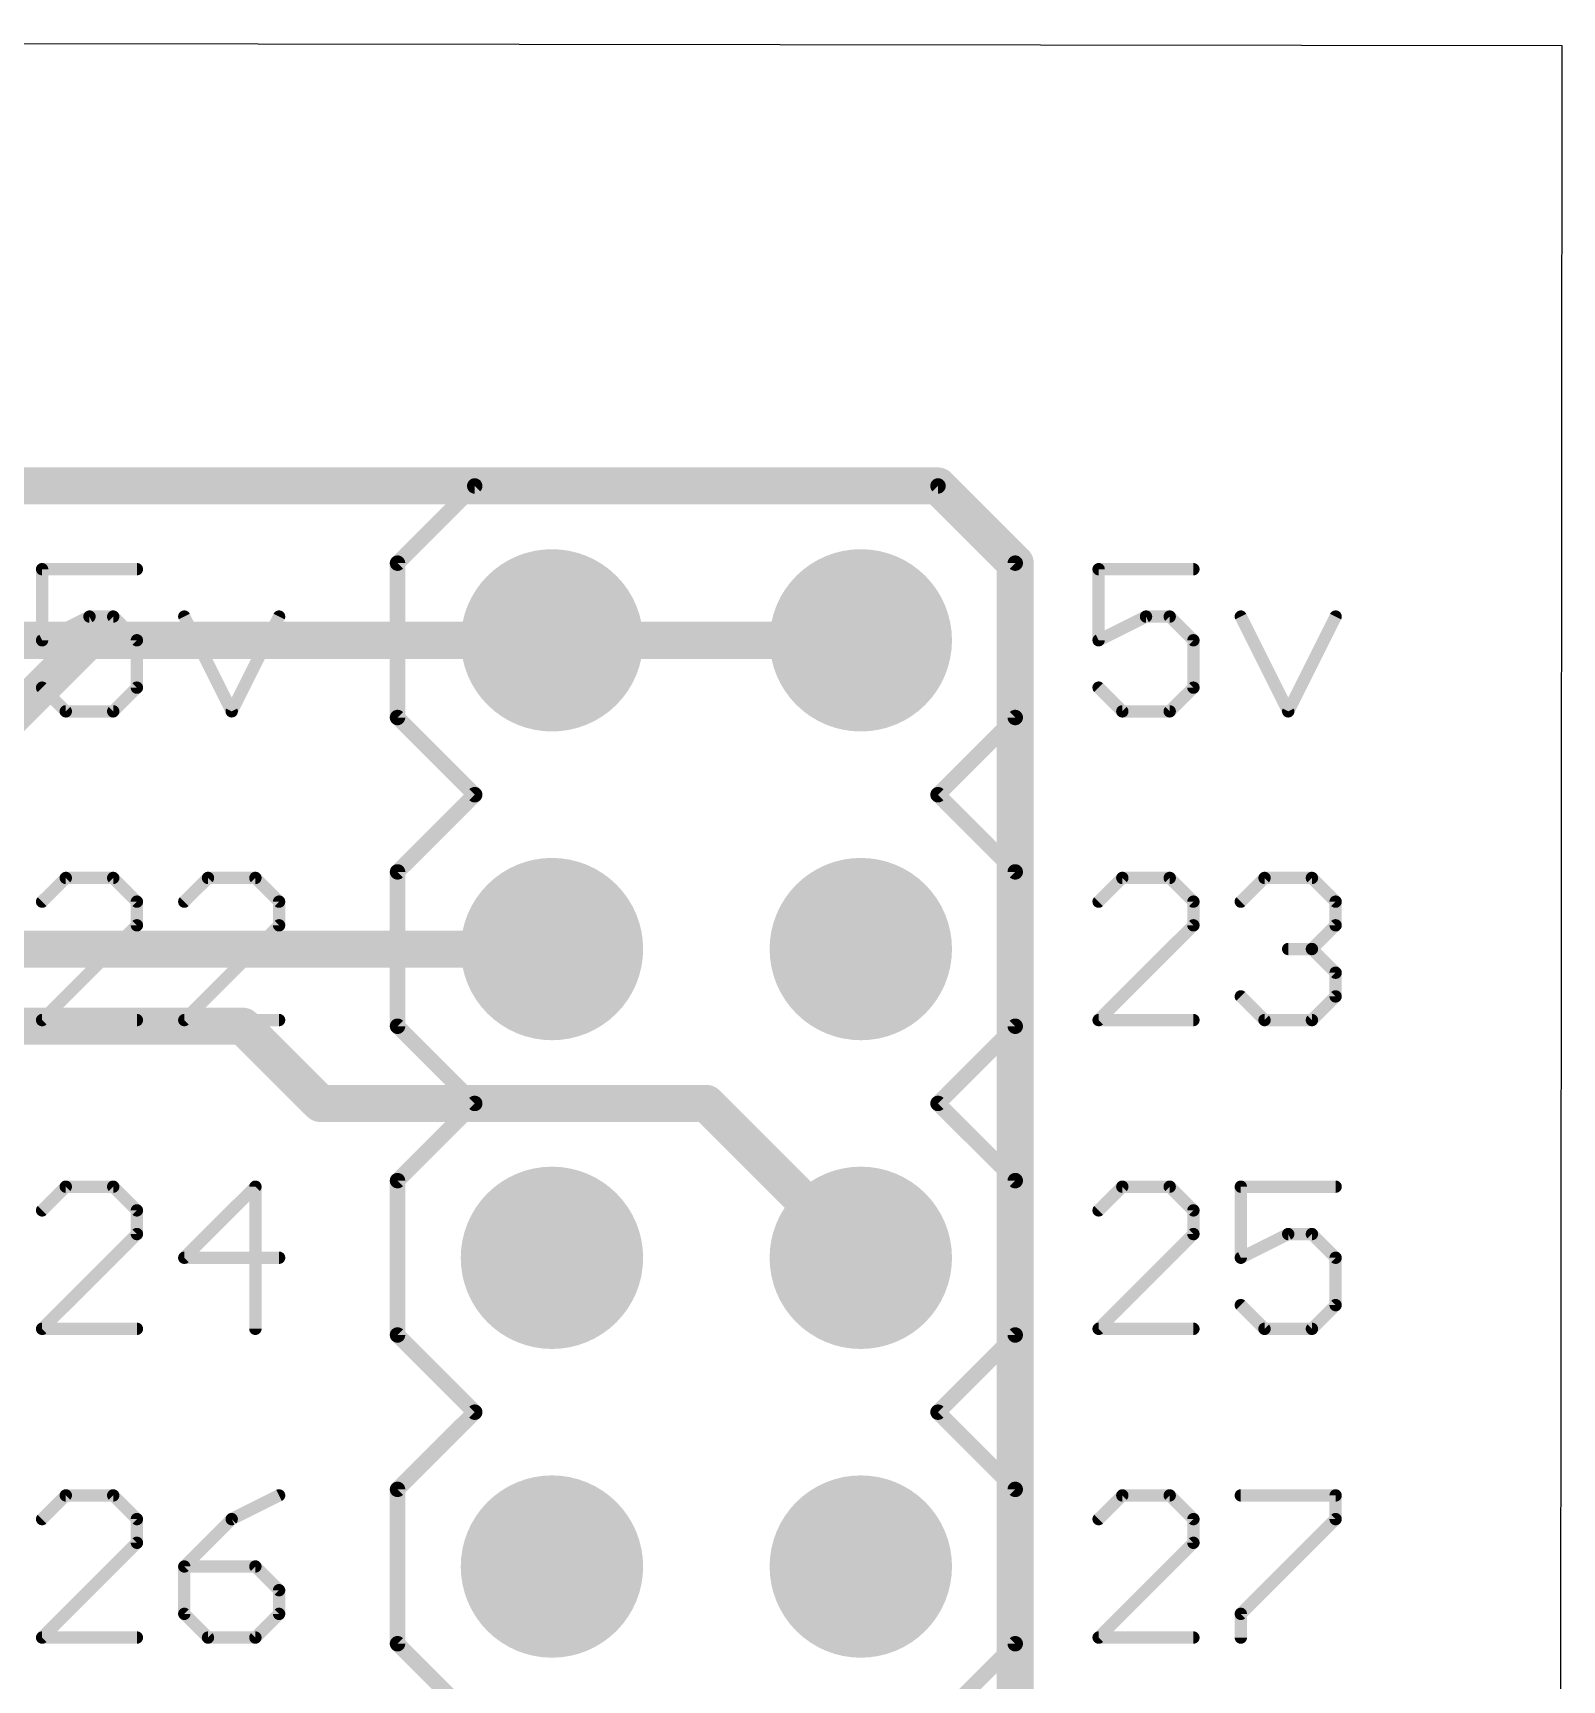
# Model space of a CAD drawing. Extents: x 6 to 93.4, y 7 to 66.
# Drawn here: x 80.82 to 93.4, y 52.41 to 65.96 of the extents above; entities that cross this region are included whole.
import ezdxf

# ---------------------------------------------------------------- set-up
doc = ezdxf.new("R2010")
doc.units = 0
for name, color, linetype in [('1', 22, 'CONTINUOUS'), ('16', 175, 'CONTINUOUS'), ('17', 82, 'CONTINUOUS'), ('20', 7, 'CONTINUOUS'), ('21', 7, 'CONTINUOUS')]:
    doc.layers.add(name, color=color, linetype=linetype)

# ---------------------------------------------------------------- blocks, each defined once
blk = doc.blocks.new('RECT')
blk.add_solid([(-0.5, -0.5), (0.5, -0.5), (-0.5, 0.5), (0.5, 0.5)])
blk = doc.blocks.new('ROUNDP')
at = {"const_width": 0.5}
blk.add_lwpolyline([(0, -0.25, 1), (0, 0.25, 1), (0, -0.25)], format="xyb", dxfattribs=at)

msp = doc.modelspace()

# ---------------------------------------------------------------- linework, layer by layer
at = {"layer": '1', "const_width": 0.3048}
for points in [[(80.645, 62.23), (88.265, 62.23)], [(88.265, 62.23), (88.9, 61.595)], [(88.9, 61.595), (88.9, 17.145)], [(81.28, 60.96), (80.01, 59.69)], [(81.28, 60.96), (85.09, 60.96)], [(87.63, 60.96), (85.09, 60.96)]]:
    msp.add_lwpolyline(points, dxfattribs=at)
at = {"layer": '1', "const_width": 0.1524}
for points in [[(88.3189, 62.2839, 1), (88.2111, 62.1761)], [(88.265, 62.1538, 1), (88.265, 62.3062)], [(88.9762, 61.595, 1), (88.8238, 61.595)], [(88.8461, 61.5411, 1), (88.9539, 61.6489)], [(81.28, 61.0362, 1), (81.28, 60.8838)], [(81.3339, 60.9061, 1), (81.2261, 61.0139)], [(85.09, 61.0362, 1), (85.09, 60.8838)], [(85.09, 60.8838, 1), (85.09, 61.0362)], [(87.63, 60.8838, 1), (87.63, 61.0362)]]:
    msp.add_lwpolyline(points, format="xyb", dxfattribs=at)
at = {"layer": '16', "const_width": 0.3048}
for points in [[(80.645, 60.96), (85.09, 60.96)], [(39.37, 58.42), (85.09, 58.42)], [(40.005, 57.785), (82.55, 57.785)], [(82.55, 57.785), (83.185, 57.15)], [(83.185, 57.15), (86.36, 57.15)], [(86.36, 57.15), (87.63, 55.88)]]:
    msp.add_lwpolyline(points, dxfattribs=at)
at = {"layer": '16', "const_width": 0.1524}
for points in [[(85.09, 60.8838, 1), (85.09, 61.0362)], [(85.09, 58.3438, 1), (85.09, 58.4962)], [(82.6039, 57.8389, 1), (82.4961, 57.7311)], [(82.55, 57.7088, 1), (82.55, 57.8612)], [(83.185, 57.2262, 1), (83.185, 57.0738)], [(83.1311, 57.0961, 1), (83.2389, 57.2039)], [(86.4139, 57.2039, 1), (86.3061, 57.0961)], [(86.36, 57.0738, 1), (86.36, 57.2262)], [(87.5761, 55.8261, 1), (87.6839, 55.9339)]]:
    msp.add_lwpolyline(points, format="xyb", dxfattribs=at)
at = {"layer": '20'}
for p, q in [((93.397, 65.851), (5.995, 65.957)), ((93.354, 7.041), (93.397, 65.851))]:
    msp.add_line(p, q, dxfattribs=at)
at = {"layer": '21'}
for points, const_width in [([(83.82, 61.595), (84.455, 62.23)], 0.127), ([(84.455, 62.23), (88.265, 62.23)], 0.127), ([(88.265, 62.23), (88.9, 61.595)], 0.127), ([(83.82, 60.325), (83.82, 61.595)], 0.127), ([(88.9, 61.595), (88.9, 60.325)], 0.127), ([(81.6766, 61.5452), (80.897, 61.5452)], 0.1016), ([(80.897, 61.5452), (80.897, 60.9605)], 0.1016), ([(90.3654, 61.5452), (89.5858, 61.5452)], 0.1016), ([(89.5858, 61.5452), (89.5858, 60.9605)], 0.1016), ([(80.897, 60.9605), (81.2868, 61.1554)], 0.1016), ([(81.2868, 61.1554), (81.4817, 61.1554)], 0.1016), ([(81.4817, 61.1554), (81.6766, 60.9605)], 0.1016), ([(82.0664, 61.1554), (82.4562, 60.3758)], 0.1016), ([(82.4562, 60.3758), (82.846, 61.1554)], 0.1016), ([(89.5858, 60.9605), (89.9756, 61.1554)], 0.1016), ([(89.9756, 61.1554), (90.1705, 61.1554)], 0.1016), ([(90.1705, 61.1554), (90.3654, 60.9605)], 0.1016), ([(90.7552, 61.1554), (91.145, 60.3758)], 0.1016), ([(91.145, 60.3758), (91.5348, 61.1554)], 0.1016), ([(81.6766, 60.9605), (81.6766, 60.5707)], 0.1016), ([(90.3654, 60.9605), (90.3654, 60.5707)], 0.1016), ([(81.0919, 60.3758), (80.897, 60.5707)], 0.1016), ([(81.6766, 60.5707), (81.4817, 60.3758)], 0.1016), ([(89.7807, 60.3758), (89.5858, 60.5707)], 0.1016), ([(90.3654, 60.5707), (90.1705, 60.3758)], 0.1016), ([(81.4817, 60.3758), (81.0919, 60.3758)], 0.1016), ([(83.82, 60.325), (84.455, 59.69)], 0.127), ([(88.9, 60.325), (88.265, 59.69)], 0.127), ([(90.1705, 60.3758), (89.7807, 60.3758)], 0.1016), ([(84.455, 59.69), (83.82, 59.055)], 0.127), ([(88.9, 59.055), (88.265, 59.69)], 0.127), ([(83.82, 59.055), (83.82, 57.785)], 0.127), ([(88.9, 57.785), (88.9, 59.055)], 0.127), ([(81.0919, 59.0052), (80.897, 58.8103)], 0.1016), ([(81.4817, 59.0052), (81.0919, 59.0052)], 0.1016), ([(81.6766, 58.8103), (81.4817, 59.0052)], 0.1016), ([(82.2613, 59.0052), (82.0664, 58.8103)], 0.1016), ([(82.6511, 59.0052), (82.2613, 59.0052)], 0.1016), ([(82.846, 58.8103), (82.6511, 59.0052)], 0.1016), ([(89.7807, 59.0052), (89.5858, 58.8103)], 0.1016), ([(90.1705, 59.0052), (89.7807, 59.0052)], 0.1016), ([(90.3654, 58.8103), (90.1705, 59.0052)], 0.1016), ([(90.7552, 58.8103), (90.9501, 59.0052)], 0.1016), ([(90.9501, 59.0052), (91.3399, 59.0052)], 0.1016), ([(91.3399, 59.0052), (91.5348, 58.8103)], 0.1016), ([(81.6766, 58.6154), (81.6766, 58.8103)], 0.1016), ([(82.846, 58.6154), (82.846, 58.8103)], 0.1016), ([(90.3654, 58.6154), (90.3654, 58.8103)], 0.1016), ([(91.5348, 58.8103), (91.5348, 58.6154)], 0.1016), ([(80.897, 57.8358), (81.6766, 58.6154)], 0.1016), ([(82.0664, 57.8358), (82.846, 58.6154)], 0.1016), ([(89.5858, 57.8358), (90.3654, 58.6154)], 0.1016), ([(91.5348, 58.6154), (91.3399, 58.4205)], 0.1016), ([(91.3399, 58.4205), (91.145, 58.4205)], 0.1016), ([(91.3399, 58.4205), (91.5348, 58.2256)], 0.1016), ([(91.5348, 58.2256), (91.5348, 58.0307)], 0.1016), ([(90.9501, 57.8358), (90.7552, 58.0307)], 0.1016), ([(91.5348, 58.0307), (91.3399, 57.8358)], 0.1016), ([(81.6766, 57.8358), (80.897, 57.8358)], 0.1016), ([(82.846, 57.8358), (82.0664, 57.8358)], 0.1016), ([(90.3654, 57.8358), (89.5858, 57.8358)], 0.1016), ([(91.3399, 57.8358), (90.9501, 57.8358)], 0.1016), ([(83.82, 57.785), (84.455, 57.15)], 0.127), ([(88.265, 57.15), (88.9, 57.785)], 0.127), ([(84.455, 57.15), (83.82, 56.515)], 0.127), ([(88.9, 56.515), (88.265, 57.15)], 0.127), ([(81.0919, 56.4652), (80.897, 56.2703)], 0.1016), ([(81.4817, 56.4652), (81.0919, 56.4652)], 0.1016), ([(81.6766, 56.2703), (81.4817, 56.4652)], 0.1016), ([(82.6511, 56.4652), (82.0664, 55.8805)], 0.1016), ([(82.6511, 55.2958), (82.6511, 56.4652)], 0.1016), ([(83.82, 56.515), (83.82, 55.245)], 0.127), ([(88.9, 55.245), (88.9, 56.515)], 0.127), ([(89.7807, 56.4652), (89.5858, 56.2703)], 0.1016), ([(90.1705, 56.4652), (89.7807, 56.4652)], 0.1016), ([(90.3654, 56.2703), (90.1705, 56.4652)], 0.1016), ([(91.5348, 56.4652), (90.7552, 56.4652)], 0.1016), ([(90.7552, 56.4652), (90.7552, 55.8805)], 0.1016), ([(81.6766, 56.0754), (81.6766, 56.2703)], 0.1016), ([(90.3654, 56.0754), (90.3654, 56.2703)], 0.1016), ([(80.897, 55.2958), (81.6766, 56.0754)], 0.1016), ([(89.5858, 55.2958), (90.3654, 56.0754)], 0.1016), ([(90.7552, 55.8805), (91.145, 56.0754)], 0.1016), ([(91.145, 56.0754), (91.3399, 56.0754)], 0.1016), ([(91.3399, 56.0754), (91.5348, 55.8805)], 0.1016), ([(82.0664, 55.8805), (82.846, 55.8805)], 0.1016), ([(91.5348, 55.8805), (91.5348, 55.4907)], 0.1016), ([(90.9501, 55.2958), (90.7552, 55.4907)], 0.1016), ([(91.5348, 55.4907), (91.3399, 55.2958)], 0.1016), ([(81.6766, 55.2958), (80.897, 55.2958)], 0.1016), ([(83.82, 55.245), (84.455, 54.61)], 0.127), ([(88.265, 54.61), (88.9, 55.245)], 0.127), ([(90.3654, 55.2958), (89.5858, 55.2958)], 0.1016), ([(91.3399, 55.2958), (90.9501, 55.2958)], 0.1016), ([(84.455, 54.61), (83.82, 53.975)], 0.127), ([(88.9, 53.975), (88.265, 54.61)], 0.127), ([(81.0919, 53.9252), (80.897, 53.7303)], 0.1016), ([(81.4817, 53.9252), (81.0919, 53.9252)], 0.1016), ([(81.6766, 53.7303), (81.4817, 53.9252)], 0.1016), ([(82.846, 53.9252), (82.4562, 53.7303)], 0.1016), ([(83.82, 53.975), (83.82, 52.705)], 0.127), ([(88.9, 52.705), (88.9, 53.975)], 0.127), ([(89.7807, 53.9252), (89.5858, 53.7303)], 0.1016), ([(90.1705, 53.9252), (89.7807, 53.9252)], 0.1016), ([(90.3654, 53.7303), (90.1705, 53.9252)], 0.1016), ([(90.7552, 53.9252), (91.5348, 53.9252)], 0.1016), ([(91.5348, 53.9252), (91.5348, 53.7303)], 0.1016), ([(81.6766, 53.5354), (81.6766, 53.7303)], 0.1016), ([(82.4562, 53.7303), (82.0664, 53.3405)], 0.1016), ([(90.3654, 53.5354), (90.3654, 53.7303)], 0.1016), ([(91.5348, 53.7303), (90.7552, 52.9507)], 0.1016), ([(80.897, 52.7558), (81.6766, 53.5354)], 0.1016), ([(89.5858, 52.7558), (90.3654, 53.5354)], 0.1016), ([(82.0664, 53.3405), (82.0664, 52.9507)], 0.1016), ([(82.6511, 53.3405), (82.0664, 53.3405)], 0.1016), ([(82.846, 53.1456), (82.6511, 53.3405)], 0.1016), ([(82.846, 52.9507), (82.846, 53.1456)], 0.1016), ([(82.0664, 52.9507), (82.2613, 52.7558)], 0.1016), ([(82.6511, 52.7558), (82.846, 52.9507)], 0.1016), ([(90.7552, 52.9507), (90.7552, 52.7558)], 0.1016), ([(81.6766, 52.7558), (80.897, 52.7558)], 0.1016), ([(82.2613, 52.7558), (82.6511, 52.7558)], 0.1016), ([(83.82, 52.705), (84.455, 52.07)], 0.127), ([(88.265, 52.07), (88.9, 52.705)], 0.127), ([(90.3654, 52.7558), (89.5858, 52.7558)], 0.1016)]:
    msp.add_lwpolyline(points, dxfattribs=dict(at, const_width=const_width))
for points, const_width in [([(84.455, 62.2618, 1), (84.455, 62.1983)], 0.0635), ([(84.4775, 62.2075, 1), (84.4325, 62.2525)], 0.0635), ([(88.2875, 62.2525, 1), (88.2425, 62.2075)], 0.0635), ([(88.265, 62.1983, 1), (88.265, 62.2618)], 0.0635), ([(83.8518, 61.595, 1), (83.7883, 61.595)], 0.0635), ([(88.9318, 61.595, 1), (88.8683, 61.595)], 0.0635), ([(80.897, 61.5706, 1), (80.897, 61.5198)], 0.0508), ([(80.9224, 61.5452, 1), (80.8716, 61.5452)], 0.0508), ([(81.6766, 61.5198, 1), (81.6766, 61.5706)], 0.0508), ([(83.7975, 61.6175, 1), (83.8425, 61.5725)], 0.0635), ([(88.8775, 61.5725, 1), (88.9225, 61.6175)], 0.0635), ([(89.5858, 61.5706, 1), (89.5858, 61.5198)], 0.0508), ([(89.6112, 61.5452, 1), (89.5604, 61.5452)], 0.0508), ([(90.3654, 61.5198, 1), (90.3654, 61.5706)], 0.0508), ([(81.2868, 61.1808, 1), (81.2868, 61.13)], 0.0508), ([(81.2982, 61.1327, 1), (81.2754, 61.1781)], 0.0508), ([(81.4997, 61.1734, 1), (81.4637, 61.1374)], 0.0508), ([(81.4817, 61.13, 1), (81.4817, 61.1808)], 0.0508), ([(82.0891, 61.1668, 1), (82.0437, 61.144)], 0.0508), ([(82.8687, 61.144, 1), (82.8233, 61.1668)], 0.0508), ([(89.9756, 61.1808, 1), (89.9756, 61.13)], 0.0508), ([(89.987, 61.1327, 1), (89.9642, 61.1781)], 0.0508), ([(90.1885, 61.1734, 1), (90.1525, 61.1374)], 0.0508), ([(90.1705, 61.13, 1), (90.1705, 61.1808)], 0.0508), ([(90.7779, 61.1668, 1), (90.7325, 61.144)], 0.0508), ([(91.5575, 61.144, 1), (91.5121, 61.1668)], 0.0508), ([(80.8856, 60.9832, 1), (80.9084, 60.9378)], 0.0508), ([(80.8716, 60.9605, 1), (80.9224, 60.9605)], 0.0508), ([(81.702, 60.9605, 1), (81.6512, 60.9605)], 0.0508), ([(81.6586, 60.9425, 1), (81.6946, 60.9785)], 0.0508), ([(89.5744, 60.9832, 1), (89.5972, 60.9378)], 0.0508), ([(89.5604, 60.9605, 1), (89.6112, 60.9605)], 0.0508), ([(90.3908, 60.9605, 1), (90.34, 60.9605)], 0.0508), ([(90.3474, 60.9425, 1), (90.3834, 60.9785)], 0.0508), ([(80.915, 60.5887, 1), (80.879, 60.5527)], 0.0508), ([(81.6512, 60.5707, 1), (81.702, 60.5707)], 0.0508), ([(81.6946, 60.5527, 1), (81.6586, 60.5887)], 0.0508), ([(89.6038, 60.5887, 1), (89.5678, 60.5527)], 0.0508), ([(90.34, 60.5707, 1), (90.3908, 60.5707)], 0.0508), ([(90.3834, 60.5527, 1), (90.3474, 60.5887)], 0.0508), ([(81.0919, 60.4012, 1), (81.0919, 60.3504)], 0.0508), ([(81.0739, 60.3578, 1), (81.1099, 60.3938)], 0.0508), ([(81.4637, 60.3938, 1), (81.4997, 60.3578)], 0.0508), ([(81.4817, 60.3504, 1), (81.4817, 60.4012)], 0.0508), ([(82.4335, 60.3872, 1), (82.4789, 60.3644)], 0.0508), ([(82.4335, 60.3644, 1), (82.4789, 60.3872)], 0.0508), ([(83.8425, 60.3475, 1), (83.7975, 60.3025)], 0.0635), ([(83.7883, 60.325, 1), (83.8518, 60.325)], 0.0635), ([(88.8683, 60.325, 1), (88.9318, 60.325)], 0.0635), ([(88.9225, 60.3025, 1), (88.8775, 60.3475)], 0.0635), ([(89.7807, 60.4012, 1), (89.7807, 60.3504)], 0.0508), ([(89.7627, 60.3578, 1), (89.7987, 60.3938)], 0.0508), ([(90.1525, 60.3938, 1), (90.1885, 60.3578)], 0.0508), ([(90.1705, 60.3504, 1), (90.1705, 60.4012)], 0.0508), ([(91.1223, 60.3872, 1), (91.1677, 60.3644)], 0.0508), ([(91.1223, 60.3644, 1), (91.1677, 60.3872)], 0.0508), ([(84.4775, 59.6675, 1), (84.4325, 59.7125)], 0.0635), ([(84.4325, 59.6675, 1), (84.4775, 59.7125)], 0.0635), ([(88.2875, 59.7125, 1), (88.2425, 59.6675)], 0.0635), ([(88.2425, 59.7125, 1), (88.2875, 59.6675)], 0.0635), ([(83.7975, 59.0775, 1), (83.8425, 59.0325)], 0.0635), ([(83.8518, 59.055, 1), (83.7883, 59.055)], 0.0635), ([(88.9318, 59.055, 1), (88.8683, 59.055)], 0.0635), ([(88.8775, 59.0325, 1), (88.9225, 59.0775)], 0.0635), ([(81.0919, 59.0306, 1), (81.0919, 58.9798)], 0.0508), ([(81.1099, 58.9872, 1), (81.0739, 59.0232)], 0.0508), ([(81.4997, 59.0232, 1), (81.4637, 58.9872)], 0.0508), ([(81.4817, 58.9798, 1), (81.4817, 59.0306)], 0.0508), ([(82.2613, 59.0306, 1), (82.2613, 58.9798)], 0.0508), ([(82.2793, 58.9872, 1), (82.2433, 59.0232)], 0.0508), ([(82.6691, 59.0232, 1), (82.6331, 58.9872)], 0.0508), ([(82.6511, 58.9798, 1), (82.6511, 59.0306)], 0.0508), ([(89.7807, 59.0306, 1), (89.7807, 58.9798)], 0.0508), ([(89.7987, 58.9872, 1), (89.7627, 59.0232)], 0.0508), ([(90.1885, 59.0232, 1), (90.1525, 58.9872)], 0.0508), ([(90.1705, 58.9798, 1), (90.1705, 59.0306)], 0.0508), ([(90.9501, 59.0306, 1), (90.9501, 58.9798)], 0.0508), ([(90.9681, 58.9872, 1), (90.9321, 59.0232)], 0.0508), ([(91.3579, 59.0232, 1), (91.3219, 58.9872)], 0.0508), ([(91.3399, 58.9798, 1), (91.3399, 59.0306)], 0.0508), ([(80.879, 58.8283, 1), (80.915, 58.7923)], 0.0508), ([(81.702, 58.8103, 1), (81.6512, 58.8103)], 0.0508), ([(81.6586, 58.7923, 1), (81.6946, 58.8283)], 0.0508), ([(82.0484, 58.8283, 1), (82.0844, 58.7923)], 0.0508), ([(82.8714, 58.8103, 1), (82.8206, 58.8103)], 0.0508), ([(82.828, 58.7923, 1), (82.864, 58.8283)], 0.0508), ([(89.5678, 58.8283, 1), (89.6038, 58.7923)], 0.0508), ([(90.3908, 58.8103, 1), (90.34, 58.8103)], 0.0508), ([(90.3474, 58.7923, 1), (90.3834, 58.8283)], 0.0508), ([(90.7372, 58.8283, 1), (90.7732, 58.7923)], 0.0508), ([(91.5602, 58.8103, 1), (91.5094, 58.8103)], 0.0508), ([(91.5168, 58.7923, 1), (91.5528, 58.8283)], 0.0508), ([(81.6512, 58.6154, 1), (81.702, 58.6154)], 0.0508), ([(81.6946, 58.5974, 1), (81.6586, 58.6334)], 0.0508), ([(82.8206, 58.6154, 1), (82.8714, 58.6154)], 0.0508), ([(82.864, 58.5974, 1), (82.828, 58.6334)], 0.0508), ([(90.34, 58.6154, 1), (90.3908, 58.6154)], 0.0508), ([(90.3834, 58.5974, 1), (90.3474, 58.6334)], 0.0508), ([(91.5094, 58.6154, 1), (91.5602, 58.6154)], 0.0508), ([(91.5528, 58.5974, 1), (91.5168, 58.6334)], 0.0508), ([(91.145, 58.4459, 1), (91.145, 58.3951)], 0.0508), ([(91.3579, 58.4385, 1), (91.3219, 58.4025)], 0.0508), ([(91.3219, 58.4385, 1), (91.3579, 58.4025)], 0.0508), ([(91.3399, 58.3951, 1), (91.3399, 58.4459)], 0.0508), ([(91.5602, 58.2256, 1), (91.5094, 58.2256)], 0.0508), ([(91.5168, 58.2076, 1), (91.5528, 58.2436)], 0.0508), ([(90.7732, 58.0487, 1), (90.7372, 58.0127)], 0.0508), ([(91.5094, 58.0307, 1), (91.5602, 58.0307)], 0.0508), ([(91.5528, 58.0127, 1), (91.5168, 58.0487)], 0.0508), ([(80.879, 57.8538, 1), (80.915, 57.8178)], 0.0508), ([(80.897, 57.8612, 1), (80.897, 57.8104)], 0.0508), ([(81.6766, 57.8104, 1), (81.6766, 57.8612)], 0.0508), ([(82.0484, 57.8538, 1), (82.0844, 57.8178)], 0.0508), ([(82.0664, 57.8612, 1), (82.0664, 57.8104)], 0.0508), ([(82.846, 57.8104, 1), (82.846, 57.8612)], 0.0508), ([(89.5678, 57.8538, 1), (89.6038, 57.8178)], 0.0508), ([(89.5858, 57.8612, 1), (89.5858, 57.8104)], 0.0508), ([(90.3654, 57.8104, 1), (90.3654, 57.8612)], 0.0508), ([(90.9501, 57.8612, 1), (90.9501, 57.8104)], 0.0508), ([(90.9321, 57.8178, 1), (90.9681, 57.8538)], 0.0508), ([(91.3219, 57.8538, 1), (91.3579, 57.8178)], 0.0508), ([(91.3399, 57.8104, 1), (91.3399, 57.8612)], 0.0508), ([(83.8425, 57.8075, 1), (83.7975, 57.7625)], 0.0635), ([(83.7883, 57.785, 1), (83.8518, 57.785)], 0.0635), ([(88.8683, 57.785, 1), (88.9318, 57.785)], 0.0635), ([(88.9225, 57.7625, 1), (88.8775, 57.8075)], 0.0635), ([(84.4775, 57.1275, 1), (84.4325, 57.1725)], 0.0635), ([(84.4325, 57.1275, 1), (84.4775, 57.1725)], 0.0635), ([(88.2875, 57.1725, 1), (88.2425, 57.1275)], 0.0635), ([(88.2425, 57.1725, 1), (88.2875, 57.1275)], 0.0635), ([(81.0919, 56.4906, 1), (81.0919, 56.4398)], 0.0508), ([(81.1099, 56.4472, 1), (81.0739, 56.4832)], 0.0508), ([(81.4997, 56.4832, 1), (81.4637, 56.4472)], 0.0508), ([(81.4817, 56.4398, 1), (81.4817, 56.4906)], 0.0508), ([(82.6765, 56.4652, 1), (82.6257, 56.4652)], 0.0508), ([(82.6691, 56.4472, 1), (82.6331, 56.4832)], 0.0508), ([(83.7975, 56.5375, 1), (83.8425, 56.4925)], 0.0635), ([(83.8518, 56.515, 1), (83.7883, 56.515)], 0.0635), ([(88.9318, 56.515, 1), (88.8683, 56.515)], 0.0635), ([(88.8775, 56.4925, 1), (88.9225, 56.5375)], 0.0635), ([(89.7807, 56.4906, 1), (89.7807, 56.4398)], 0.0508), ([(89.7987, 56.4472, 1), (89.7627, 56.4832)], 0.0508), ([(90.1885, 56.4832, 1), (90.1525, 56.4472)], 0.0508), ([(90.1705, 56.4398, 1), (90.1705, 56.4906)], 0.0508), ([(90.7552, 56.4906, 1), (90.7552, 56.4398)], 0.0508), ([(90.7806, 56.4652, 1), (90.7298, 56.4652)], 0.0508), ([(91.5348, 56.4398, 1), (91.5348, 56.4906)], 0.0508), ([(80.879, 56.2883, 1), (80.915, 56.2523)], 0.0508), ([(81.702, 56.2703, 1), (81.6512, 56.2703)], 0.0508), ([(81.6586, 56.2523, 1), (81.6946, 56.2883)], 0.0508), ([(89.5678, 56.2883, 1), (89.6038, 56.2523)], 0.0508), ([(90.3908, 56.2703, 1), (90.34, 56.2703)], 0.0508), ([(90.3474, 56.2523, 1), (90.3834, 56.2883)], 0.0508), ([(81.6512, 56.0754, 1), (81.702, 56.0754)], 0.0508), ([(81.6946, 56.0574, 1), (81.6586, 56.0934)], 0.0508), ([(90.34, 56.0754, 1), (90.3908, 56.0754)], 0.0508), ([(90.3834, 56.0574, 1), (90.3474, 56.0934)], 0.0508), ([(91.145, 56.1008, 1), (91.145, 56.05)], 0.0508), ([(91.1564, 56.0527, 1), (91.1336, 56.0981)], 0.0508), ([(91.3579, 56.0934, 1), (91.3219, 56.0574)], 0.0508), ([(91.3399, 56.05, 1), (91.3399, 56.1008)], 0.0508), ([(82.0484, 55.8985, 1), (82.0844, 55.8625)], 0.0508), ([(82.0664, 55.9059, 1), (82.0664, 55.8551)], 0.0508), ([(82.846, 55.8551, 1), (82.846, 55.9059)], 0.0508), ([(90.7438, 55.9032, 1), (90.7666, 55.8578)], 0.0508), ([(90.7298, 55.8805, 1), (90.7806, 55.8805)], 0.0508), ([(91.5602, 55.8805, 1), (91.5094, 55.8805)], 0.0508), ([(91.5168, 55.8625, 1), (91.5528, 55.8985)], 0.0508), ([(90.7732, 55.5087, 1), (90.7372, 55.4727)], 0.0508), ([(91.5094, 55.4907, 1), (91.5602, 55.4907)], 0.0508), ([(91.5528, 55.4727, 1), (91.5168, 55.5087)], 0.0508), ([(80.879, 55.3138, 1), (80.915, 55.2778)], 0.0508), ([(80.897, 55.3212, 1), (80.897, 55.2704)], 0.0508), ([(81.6766, 55.2704, 1), (81.6766, 55.3212)], 0.0508), ([(82.6257, 55.2958, 1), (82.6765, 55.2958)], 0.0508), ([(83.8425, 55.2675, 1), (83.7975, 55.2225)], 0.0635), ([(88.9225, 55.2225, 1), (88.8775, 55.2675)], 0.0635), ([(89.5678, 55.3138, 1), (89.6038, 55.2778)], 0.0508), ([(89.5858, 55.3212, 1), (89.5858, 55.2704)], 0.0508), ([(90.3654, 55.2704, 1), (90.3654, 55.3212)], 0.0508), ([(90.9501, 55.3212, 1), (90.9501, 55.2704)], 0.0508), ([(90.9321, 55.2778, 1), (90.9681, 55.3138)], 0.0508), ([(91.3219, 55.3138, 1), (91.3579, 55.2778)], 0.0508), ([(91.3399, 55.2704, 1), (91.3399, 55.3212)], 0.0508), ([(83.7883, 55.245, 1), (83.8518, 55.245)], 0.0635), ([(88.8683, 55.245, 1), (88.9318, 55.245)], 0.0635), ([(84.4775, 54.5875, 1), (84.4325, 54.6325)], 0.0635), ([(84.4325, 54.5875, 1), (84.4775, 54.6325)], 0.0635), ([(88.2875, 54.6325, 1), (88.2425, 54.5875)], 0.0635), ([(88.2425, 54.6325, 1), (88.2875, 54.5875)], 0.0635), ([(81.0919, 53.9506, 1), (81.0919, 53.8998)], 0.0508), ([(81.1099, 53.9072, 1), (81.0739, 53.9432)], 0.0508), ([(81.4997, 53.9432, 1), (81.4637, 53.9072)], 0.0508), ([(81.4817, 53.8998, 1), (81.4817, 53.9506)], 0.0508), ([(82.8574, 53.9025, 1), (82.8346, 53.9479)], 0.0508), ([(83.7975, 53.9975, 1), (83.8425, 53.9525)], 0.0635), ([(83.8518, 53.975, 1), (83.7883, 53.975)], 0.0635), ([(88.9318, 53.975, 1), (88.8683, 53.975)], 0.0635), ([(88.8775, 53.9525, 1), (88.9225, 53.9975)], 0.0635), ([(89.7807, 53.9506, 1), (89.7807, 53.8998)], 0.0508), ([(89.7987, 53.9072, 1), (89.7627, 53.9432)], 0.0508), ([(90.1885, 53.9432, 1), (90.1525, 53.9072)], 0.0508), ([(90.1705, 53.8998, 1), (90.1705, 53.9506)], 0.0508), ([(90.7552, 53.9506, 1), (90.7552, 53.8998)], 0.0508), ([(91.5602, 53.9252, 1), (91.5094, 53.9252)], 0.0508), ([(91.5348, 53.8998, 1), (91.5348, 53.9506)], 0.0508), ([(80.879, 53.7483, 1), (80.915, 53.7123)], 0.0508), ([(81.702, 53.7303, 1), (81.6512, 53.7303)], 0.0508), ([(81.6586, 53.7123, 1), (81.6946, 53.7483)], 0.0508), ([(82.4448, 53.753, 1), (82.4676, 53.7076)], 0.0508), ([(82.4742, 53.7123, 1), (82.4382, 53.7483)], 0.0508), ([(89.5678, 53.7483, 1), (89.6038, 53.7123)], 0.0508), ([(90.3908, 53.7303, 1), (90.34, 53.7303)], 0.0508), ([(90.3474, 53.7123, 1), (90.3834, 53.7483)], 0.0508), ([(91.5094, 53.7303, 1), (91.5602, 53.7303)], 0.0508), ([(91.5528, 53.7123, 1), (91.5168, 53.7483)], 0.0508), ([(81.6512, 53.5354, 1), (81.702, 53.5354)], 0.0508), ([(81.6946, 53.5174, 1), (81.6586, 53.5534)], 0.0508), ([(90.34, 53.5354, 1), (90.3908, 53.5354)], 0.0508), ([(90.3834, 53.5174, 1), (90.3474, 53.5534)], 0.0508), ([(82.0918, 53.3405, 1), (82.041, 53.3405)], 0.0508), ([(82.0664, 53.3659, 1), (82.0664, 53.3151)], 0.0508), ([(82.6691, 53.3585, 1), (82.6331, 53.3225)], 0.0508), ([(82.6511, 53.3151, 1), (82.6511, 53.3659)], 0.0508), ([(82.0484, 53.3585, 1), (82.0844, 53.3225)], 0.0508), ([(82.8714, 53.1456, 1), (82.8206, 53.1456)], 0.0508), ([(82.828, 53.1276, 1), (82.864, 53.1636)], 0.0508), ([(82.0844, 52.9687, 1), (82.0484, 52.9327)], 0.0508), ([(82.864, 52.9327, 1), (82.828, 52.9687)], 0.0508), ([(90.7372, 52.9687, 1), (90.7732, 52.9327)], 0.0508), ([(90.7806, 52.9507, 1), (90.7298, 52.9507)], 0.0508), ([(82.041, 52.9507, 1), (82.0918, 52.9507)], 0.0508), ([(82.8206, 52.9507, 1), (82.8714, 52.9507)], 0.0508), ([(80.879, 52.7738, 1), (80.915, 52.7378)], 0.0508), ([(80.897, 52.7812, 1), (80.897, 52.7304)], 0.0508), ([(81.6766, 52.7304, 1), (81.6766, 52.7812)], 0.0508), ([(82.2613, 52.7812, 1), (82.2613, 52.7304)], 0.0508), ([(82.2433, 52.7378, 1), (82.2793, 52.7738)], 0.0508), ([(82.6331, 52.7738, 1), (82.6691, 52.7378)], 0.0508), ([(82.6511, 52.7304, 1), (82.6511, 52.7812)], 0.0508), ([(83.8425, 52.7275, 1), (83.7975, 52.6825)], 0.0635), ([(83.7883, 52.705, 1), (83.8518, 52.705)], 0.0635), ([(88.8683, 52.705, 1), (88.9318, 52.705)], 0.0635), ([(88.9225, 52.6825, 1), (88.8775, 52.7275)], 0.0635), ([(89.5678, 52.7738, 1), (89.6038, 52.7378)], 0.0508), ([(89.5858, 52.7812, 1), (89.5858, 52.7304)], 0.0508), ([(90.3654, 52.7304, 1), (90.3654, 52.7812)], 0.0508), ([(90.7298, 52.7558, 1), (90.7806, 52.7558)], 0.0508)]:
    msp.add_lwpolyline(points, format="xyb", dxfattribs=dict(at, const_width=const_width))

# ---------------------------------------------------------------- block references
at = {"layer": '17', "xscale": 1.5, "yscale": 1.5, "rotation": 180}
for p in [(85.09, 60.96), (85.09, 60.96), (87.63, 60.96), (87.63, 60.96)]:
    msp.add_blockref('ROUNDP', p, dxfattribs=at)
at = {"layer": '17', "xscale": 1.5, "yscale": 1.5}
for p in [(85.09, 58.42), (85.09, 58.42), (87.63, 58.42), (87.63, 58.42), (85.09, 55.88), (85.09, 55.88), (87.63, 55.88), (87.63, 55.88), (85.09, 53.34), (85.09, 53.34), (87.63, 53.34), (87.63, 53.34)]:
    msp.add_blockref('ROUNDP', p, dxfattribs=at)
at = {"layer": '21', "xscale": 0.508, "yscale": 0.508}
for p in [(85.09, 60.96), (87.63, 60.96), (85.09, 58.42), (87.63, 58.42), (85.09, 55.88), (87.63, 55.88), (85.09, 53.34), (87.63, 53.34)]:
    msp.add_blockref('RECT', p, dxfattribs=at)

doc.saveas('drawing.dxf')
